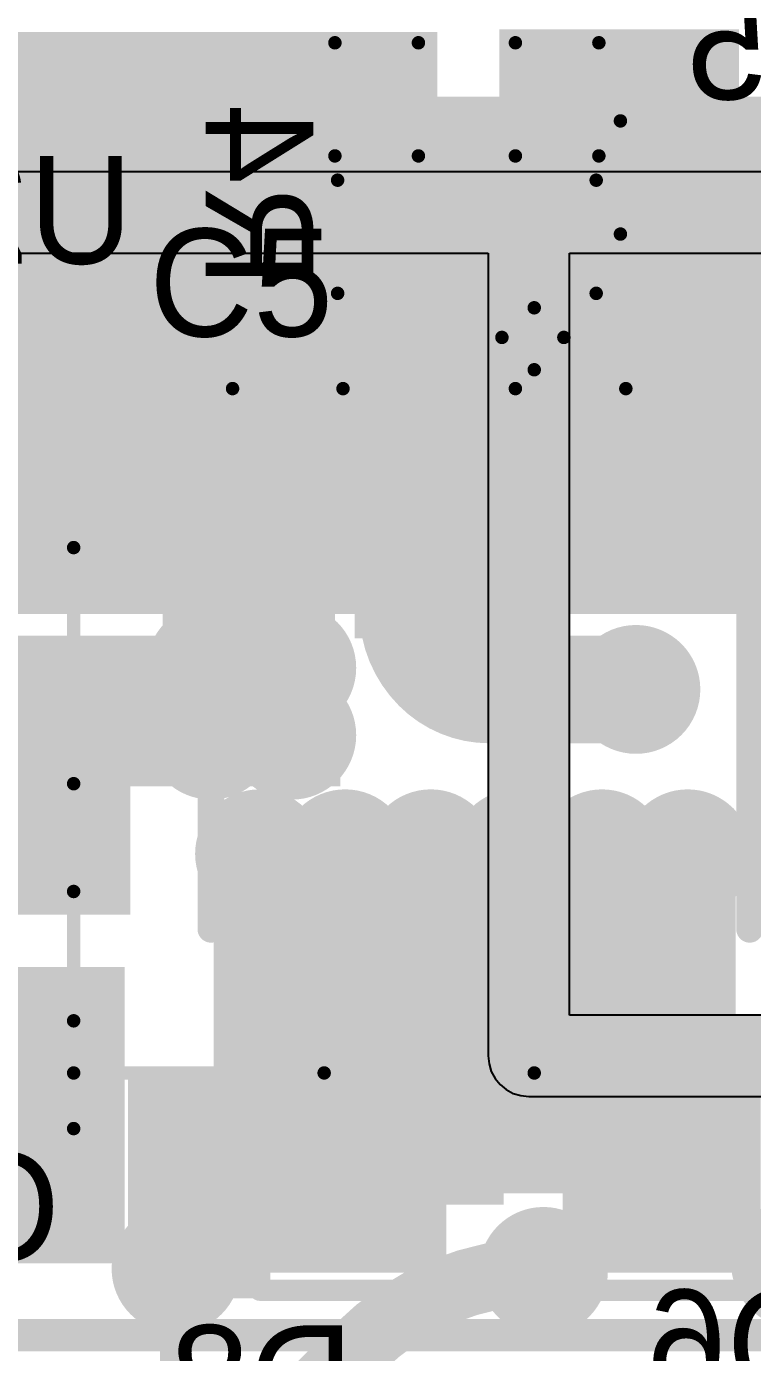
# Model space of a CAD drawing. Header units: millimetres. Extents: x 2.49 to 5.32, y 1.64 to 4.48.
# Drawn here: x 3.8545 to 4.124, y 3.7269 to 4.219 of the extents above; entities that cross this region are included whole.
import ezdxf

# ---------------------------------------------------------------- set-up
doc = ezdxf.new("R2010")
doc.units = ezdxf.units.MM
doc.header["$MEASUREMENT"] = 0
for name, color, linetype in [('BottomLayer', 5, 'Continuous'), ('BottomOverlay', 54, 'Continuous'), ('BottomPaste', 16, 'Continuous'), ('BottomSolder', 6, 'Continuous'), ('InternalPlane1', 76, 'Continuous'), ('InternalPlane2', 16, 'Continuous'), ('Mechanical2', 216, 'Continuous'), ('MultiLayer', 9, 'Continuous'), ('TopLayer', 1, 'Continuous'), ('TopOverlay', 2, 'Continuous'), ('TopPaste', 8, 'Continuous'), ('TopSolder', 216, 'Continuous'), ('ViaHoleLayer', 16, 'Continuous')]:
    doc.layers.add(name, color=color, linetype=linetype)

# ---------------------------------------------------------------- blocks, each defined once
blk = doc.blocks.new('VKMC1001H680MV_14')
at = {"layer": 'TopLayer'}
for points in [[(-0.17402, -0.02362), (-0.03622, -0.02362), (-0.17402, 0.02362), (-0.03622, 0.02362)], [(0.03622, -0.02362), (0.17402, -0.02362), (0.03622, 0.02362), (0.17402, 0.02362)]]:
    blk.add_solid(points, dxfattribs=at)
at = {"layer": 'TopOverlay', "const_width": 0.005}
for points in [[(-0.12488, 0.073), (-0.06588, 0.132)], [(0.12912, 0.132), (-0.06588, 0.132)], [(0.12912, 0.039), (0.12912, 0.132)], [(-0.12488, 0.032), (-0.12488, 0.073)], [(-0.14388, 0.027), (-0.14388, 0.05)], [(-0.13188, 0.039), (-0.15488, 0.039)], [(-0.12488, -0.073), (-0.12488, -0.032)], [(0.12912, -0.132), (0.12912, -0.039)], [(-0.06588, -0.132), (-0.12488, -0.073)], [(0.12912, -0.132), (-0.06588, -0.132)]]:
    blk.add_lwpolyline(points, dxfattribs=at)
at = {"layer": 'TopOverlay', "const_width": 0.0025}
for points in [[(-0.06713, 0.132, 1), (-0.06463, 0.132, 1)], [(-0.06713, 0.132, 1), (-0.06463, 0.132, 1)], [(0.12787, 0.132, 1), (0.13037, 0.132, 1)], [(0.12787, 0.132, 1), (0.13037, 0.132, 1)], [(-0.12613, 0.073, 1), (-0.12363, 0.073, 1)], [(-0.12613, 0.073, 1), (-0.12363, 0.073, 1)], [(-0.14513, 0.05, 1), (-0.14263, 0.05, 1)], [(-0.15613, 0.039, 1), (-0.15363, 0.039, 1)], [(-0.13313, 0.039, 1), (-0.13063, 0.039, 1)], [(0.12787, 0.039, 1), (0.13037, 0.039, 1)], [(-0.12613, 0.032, 1), (-0.12363, 0.032, 1)], [(-0.14513, 0.027, 1), (-0.14263, 0.027, 1)], [(-0.12613, -0.032, 1), (-0.12363, -0.032, 1)], [(0.12787, -0.039, 1), (0.13037, -0.039, 1)], [(-0.12613, -0.073, 1), (-0.12363, -0.073, 1)], [(-0.12613, -0.073, 1), (-0.12363, -0.073, 1)], [(-0.06713, -0.132, 1), (-0.06463, -0.132, 1)], [(-0.06713, -0.132, 1), (-0.06463, -0.132, 1)], [(0.12787, -0.132, 1), (0.13037, -0.132, 1)], [(0.12787, -0.132, 1), (0.13037, -0.132, 1)]]:
    blk.add_lwpolyline(points, format="xyb", close=True, dxfattribs=at)
at = {"layer": 'TopPaste'}
for points in [[(-0.17402, -0.02362), (-0.03622, -0.02362), (-0.17402, 0.02362), (-0.03622, 0.02362)], [(0.03622, -0.02362), (0.17402, -0.02362), (0.03622, 0.02362), (0.17402, 0.02362)]]:
    blk.add_solid(points, dxfattribs=at)
at = {"layer": 'TopSolder'}
for points in [[(-0.17802, -0.02762), (-0.03222, -0.02762), (-0.17802, 0.02762), (-0.03222, 0.02762)], [(0.03222, -0.02762), (0.17802, -0.02762), (0.03222, 0.02762), (0.17802, 0.02762)]]:
    blk.add_solid(points, dxfattribs=at)
blk = doc.blocks.new('SOP_8_B_38')
at = {"layer": 'BottomLayer'}
for points in [[(-0.12795, 0.05921), (-0.0687, 0.05921), (-0.12795, 0.09079), (-0.0687, 0.09079)], [(0.0687, 0.05921), (0.12795, 0.05921), (0.0687, 0.09079), (0.12795, 0.09079)], [(-0.12795, 0.00921), (-0.0687, 0.00921), (-0.12795, 0.04079), (-0.0687, 0.04079)], [(0.0687, 0.00921), (0.12795, 0.00921), (0.0687, 0.04079), (0.12795, 0.04079)], [(-0.12795, -0.04079), (-0.0687, -0.04079), (-0.12795, -0.00921), (-0.0687, -0.00921)], [(0.0687, -0.04079), (0.12795, -0.04079), (0.0687, -0.00921), (0.12795, -0.00921)], [(-0.12795, -0.09079), (-0.0687, -0.09079), (-0.12795, -0.05921), (-0.0687, -0.05921)], [(0.0687, -0.09079), (0.12795, -0.09079), (0.0687, -0.05921), (0.12795, -0.05921)]]:
    blk.add_solid(points, dxfattribs=at)
at = {"layer": 'BottomOverlay', "const_width": 0.01}
for points in [[(0.081, 0.1), (-0.08, 0.1)], [(0.081, -0.1), (-0.08, -0.1)]]:
    blk.add_lwpolyline(points, dxfattribs=at)
at = {"layer": 'BottomOverlay'}
for points, const_width in [([(-0.0825, 0.1, 1), (-0.0775, 0.1, 1)], 0.005), ([(0.0785, 0.1, 1), (0.0835, 0.1, 1)], 0.005), ([(-0.09329, -0.11, 1), (-0.10671, -0.11, 1)], 0.01), ([(-0.0825, -0.1, 1), (-0.0775, -0.1, 1)], 0.005), ([(0.0785, -0.1, 1), (0.0835, -0.1, 1)], 0.005), ([(-0.10921, -0.11, 1), (-0.10421, -0.11, 1)], 0.005), ([(-0.09579, -0.11, 1), (-0.09079, -0.11, 1)], 0.005)]:
    blk.add_lwpolyline(points, format="xyb", close=True, dxfattribs=dict(at, const_width=const_width))
at = {"layer": 'BottomPaste'}
for points in [[(-0.12795, 0.05921), (-0.0687, 0.05921), (-0.12795, 0.09079), (-0.0687, 0.09079)], [(0.0687, 0.05921), (0.12795, 0.05921), (0.0687, 0.09079), (0.12795, 0.09079)], [(-0.12795, 0.00921), (-0.0687, 0.00921), (-0.12795, 0.04079), (-0.0687, 0.04079)], [(0.0687, 0.00921), (0.12795, 0.00921), (0.0687, 0.04079), (0.12795, 0.04079)], [(-0.12795, -0.04079), (-0.0687, -0.04079), (-0.12795, -0.00921), (-0.0687, -0.00921)], [(0.0687, -0.04079), (0.12795, -0.04079), (0.0687, -0.00921), (0.12795, -0.00921)], [(-0.12795, -0.09079), (-0.0687, -0.09079), (-0.12795, -0.05921), (-0.0687, -0.05921)], [(0.0687, -0.09079), (0.12795, -0.09079), (0.0687, -0.05921), (0.12795, -0.05921)]]:
    blk.add_solid(points, dxfattribs=at)
at = {"layer": 'BottomSolder'}
for points in [[(-0.13195, 0.05521), (-0.0647, 0.05521), (-0.13195, 0.09479), (-0.0647, 0.09479)], [(0.0647, 0.05521), (0.13195, 0.05521), (0.0647, 0.09479), (0.13195, 0.09479)], [(-0.13195, 0.00521), (-0.0647, 0.00521), (-0.13195, 0.04479), (-0.0647, 0.04479)], [(0.0647, 0.00521), (0.13195, 0.00521), (0.0647, 0.04479), (0.13195, 0.04479)], [(-0.13195, -0.04479), (-0.0647, -0.04479), (-0.13195, -0.00521), (-0.0647, -0.00521)], [(0.0647, -0.04479), (0.13195, -0.04479), (0.0647, -0.00521), (0.13195, -0.00521)], [(-0.13195, -0.09479), (-0.0647, -0.09479), (-0.13195, -0.05521), (-0.0647, -0.05521)], [(0.0647, -0.09479), (0.13195, -0.09479), (0.0647, -0.05521), (0.13195, -0.05521)]]:
    blk.add_solid(points, dxfattribs=at)
blk = doc.blocks.new('R__0603_B_61')
at = {"layer": 'BottomLayer'}
for points in [[(-0.015, -0.0175), (-0.015, 0.0175), (-0.045, -0.0175), (-0.045, 0.0175)], [(0.045, -0.0175), (0.045, 0.0175), (0.015, -0.0175), (0.015, 0.0175)]]:
    blk.add_solid(points, dxfattribs=at)
at = {"layer": 'BottomOverlay', "const_width": 0.005}
for points in [[(-0.048, 0.021), (-0.048, -0.021)], [(0.048, 0.021), (-0.048, 0.021)], [(0.048, 0.021), (0.048, -0.021)], [(0.048, -0.021), (-0.048, -0.021)]]:
    blk.add_lwpolyline(points, dxfattribs=at)
at = {"layer": 'BottomOverlay', "const_width": 0.0025}
for points in [[(-0.04925, 0.021, 1), (-0.04675, 0.021, 1)], [(-0.04925, 0.021, 1), (-0.04675, 0.021, 1)], [(0.04675, 0.021, 1), (0.04925, 0.021, 1)], [(0.04675, 0.021, 1), (0.04925, 0.021, 1)], [(-0.04925, -0.021, 1), (-0.04675, -0.021, 1)], [(-0.04925, -0.021, 1), (-0.04675, -0.021, 1)], [(0.04675, -0.021, 1), (0.04925, -0.021, 1)], [(0.04675, -0.021, 1), (0.04925, -0.021, 1)]]:
    blk.add_lwpolyline(points, format="xyb", close=True, dxfattribs=at)
at = {"layer": 'BottomPaste'}
for points in [[(-0.015, -0.0175), (-0.015, 0.0175), (-0.045, -0.0175), (-0.045, 0.0175)], [(0.045, -0.0175), (0.045, 0.0175), (0.015, -0.0175), (0.015, 0.0175)]]:
    blk.add_solid(points, dxfattribs=at)
at = {"layer": 'BottomSolder'}
for points in [[(-0.011, -0.0215), (-0.011, 0.0215), (-0.049, -0.0215), (-0.049, 0.0215)], [(0.049, -0.0215), (0.049, 0.0215), (0.011, -0.0215), (0.011, 0.0215)]]:
    blk.add_solid(points, dxfattribs=at)
blk = doc.blocks.new('R__0603_B_62')
at = {"layer": 'BottomLayer'}
for points in [[(-0.015, -0.0175), (-0.015, 0.0175), (-0.045, -0.0175), (-0.045, 0.0175)], [(0.045, -0.0175), (0.045, 0.0175), (0.015, -0.0175), (0.015, 0.0175)]]:
    blk.add_solid(points, dxfattribs=at)
at = {"layer": 'BottomOverlay', "const_width": 0.005}
for points in [[(-0.048, 0.021), (0.048, 0.021)], [(-0.048, -0.021), (-0.048, 0.021)], [(0.048, -0.021), (0.048, 0.021)], [(-0.048, -0.021), (0.048, -0.021)]]:
    blk.add_lwpolyline(points, dxfattribs=at)
at = {"layer": 'BottomOverlay', "const_width": 0.0025}
for points in [[(-0.04925, 0.021, 1), (-0.04675, 0.021, 1)], [(-0.04925, 0.021, 1), (-0.04675, 0.021, 1)], [(0.04675, 0.021, 1), (0.04925, 0.021, 1)], [(0.04675, 0.021, 1), (0.04925, 0.021, 1)], [(-0.04925, -0.021, 1), (-0.04675, -0.021, 1)], [(-0.04925, -0.021, 1), (-0.04675, -0.021, 1)], [(0.04675, -0.021, 1), (0.04925, -0.021, 1)], [(0.04675, -0.021, 1), (0.04925, -0.021, 1)]]:
    blk.add_lwpolyline(points, format="xyb", close=True, dxfattribs=at)
at = {"layer": 'BottomPaste'}
for points in [[(-0.015, -0.0175), (-0.015, 0.0175), (-0.045, -0.0175), (-0.045, 0.0175)], [(0.045, -0.0175), (0.045, 0.0175), (0.015, -0.0175), (0.015, 0.0175)]]:
    blk.add_solid(points, dxfattribs=at)
at = {"layer": 'BottomSolder'}
for points in [[(-0.011, -0.0215), (-0.011, 0.0215), (-0.049, -0.0215), (-0.049, 0.0215)], [(0.049, -0.0215), (0.049, 0.0215), (0.011, -0.0215), (0.011, 0.0215)]]:
    blk.add_solid(points, dxfattribs=at)
blk = doc.blocks.new('SOD_123W_B_82')
at = {"layer": 'BottomLayer'}
for points in [[(-0.08465, -0.02953), (-0.02559, -0.02953), (-0.08465, 0.02953), (-0.02559, 0.02953)], [(0.02559, -0.02953), (0.08465, -0.02953), (0.02559, 0.02953), (0.08465, 0.02953)]]:
    blk.add_solid(points, dxfattribs=at)
at = {"layer": 'BottomOverlay', "const_width": 0.00787}
for points in [[(-0.09112, 0.04), (-0.09112, -0.041)], [(0.09088, 0.04), (-0.09112, 0.04)], [(0.09088, 0.04), (0.09088, -0.041)], [(0.09088, -0.041), (-0.09112, -0.041)]]:
    blk.add_lwpolyline(points, dxfattribs=at)
at = {"layer": 'BottomOverlay', "const_width": 0.00394}
for points in [[(-0.09309, 0.04, 1), (-0.08915, 0.04, 1)], [(-0.09309, 0.04, 1), (-0.08915, 0.04, 1)], [(0.08891, 0.04, 1), (0.09285, 0.04, 1)], [(0.08891, 0.04, 1), (0.09285, 0.04, 1)], [(-0.09309, -0.041, 1), (-0.08915, -0.041, 1)], [(-0.09309, -0.041, 1), (-0.08915, -0.041, 1)], [(0.08891, -0.041, 1), (0.09285, -0.041, 1)], [(0.08891, -0.041, 1), (0.09285, -0.041, 1)]]:
    blk.add_lwpolyline(points, format="xyb", close=True, dxfattribs=at)
at = {"layer": 'BottomOverlay'}
blk.add_solid([(0.09088, -0.043), (0.13988, -0.043), (0.09088, 0.043), (0.13988, 0.043)], dxfattribs=at)
at = {"layer": 'BottomPaste'}
for points in [[(-0.08465, -0.02953), (-0.02559, -0.02953), (-0.08465, 0.02953), (-0.02559, 0.02953)], [(0.02559, -0.02953), (0.08465, -0.02953), (0.02559, 0.02953), (0.08465, 0.02953)]]:
    blk.add_solid(points, dxfattribs=at)
at = {"layer": 'BottomSolder'}
for points in [[(-0.08865, -0.03353), (-0.02159, -0.03353), (-0.08865, 0.03353), (-0.02159, 0.03353)], [(0.02159, -0.03353), (0.08865, -0.03353), (0.02159, 0.03353), (0.08865, 0.03353)]]:
    blk.add_solid(points, dxfattribs=at)
blk = doc.blocks.new('C__0805_B_111')
at = {"layer": 'BottomLayer'}
for points in [[(-0.06, -0.03), (-0.02, -0.03), (-0.06, 0.03), (-0.02, 0.03)], [(0.02, -0.03), (0.06, -0.03), (0.02, 0.03), (0.06, 0.03)]]:
    blk.add_solid(points, dxfattribs=at)
at = {"layer": 'BottomOverlay', "const_width": 0.005}
for points in [[(-0.064, 0.034), (-0.064, -0.034)], [(-0.064, 0.034), (-0.024, 0.034)], [(0.024, 0.034), (0.064, 0.034)], [(0.064, 0.034), (0.064, -0.034)], [(-0.064, -0.034), (-0.024, -0.034)], [(0.024, -0.034), (0.064, -0.034)]]:
    blk.add_lwpolyline(points, dxfattribs=at)
at = {"layer": 'BottomOverlay', "const_width": 0.0025}
for points in [[(-0.06525, 0.034, 1), (-0.06275, 0.034, 1)], [(-0.06525, 0.034, 1), (-0.06275, 0.034, 1)], [(-0.02525, 0.034, 1), (-0.02275, 0.034, 1)], [(0.02275, 0.034, 1), (0.02525, 0.034, 1)], [(0.06275, 0.034, 1), (0.06525, 0.034, 1)], [(0.06275, 0.034, 1), (0.06525, 0.034, 1)], [(-0.06525, -0.034, 1), (-0.06275, -0.034, 1)], [(-0.06525, -0.034, 1), (-0.06275, -0.034, 1)], [(-0.02525, -0.034, 1), (-0.02275, -0.034, 1)], [(0.02275, -0.034, 1), (0.02525, -0.034, 1)], [(0.06275, -0.034, 1), (0.06525, -0.034, 1)], [(0.06275, -0.034, 1), (0.06525, -0.034, 1)]]:
    blk.add_lwpolyline(points, format="xyb", close=True, dxfattribs=at)
at = {"layer": 'BottomPaste'}
for points in [[(-0.06, -0.03), (-0.02, -0.03), (-0.06, 0.03), (-0.02, 0.03)], [(0.02, -0.03), (0.06, -0.03), (0.02, 0.03), (0.06, 0.03)]]:
    blk.add_solid(points, dxfattribs=at)
at = {"layer": 'BottomSolder'}
for points in [[(-0.06276, -0.03276), (-0.01724, -0.03276), (-0.06276, 0.03276), (-0.01724, 0.03276)], [(0.01724, -0.03276), (0.06276, -0.03276), (0.01724, 0.03276), (0.06276, 0.03276)]]:
    blk.add_solid(points, dxfattribs=at)
blk = doc.blocks.new('C__0603_B_113')
at = {"layer": 'BottomLayer'}
for points in [[(-0.015, -0.0175), (-0.015, 0.0175), (-0.045, -0.0175), (-0.045, 0.0175)], [(0.045, -0.0175), (0.045, 0.0175), (0.015, -0.0175), (0.015, 0.0175)]]:
    blk.add_solid(points, dxfattribs=at)
at = {"layer": 'BottomOverlay', "const_width": 0.005}
for points in [[(-0.049, 0.021), (-0.049, -0.021)], [(-0.018, 0.021), (-0.049, 0.021)], [(0.049, 0.021), (0.018, 0.021)], [(0.049, 0.021), (0.049, -0.021)], [(-0.018, -0.021), (-0.049, -0.021)], [(0.049, -0.021), (0.018, -0.021)]]:
    blk.add_lwpolyline(points, dxfattribs=at)
at = {"layer": 'BottomOverlay', "const_width": 0.0025}
for points in [[(-0.05025, 0.021, 1), (-0.04775, 0.021, 1)], [(-0.05025, 0.021, 1), (-0.04775, 0.021, 1)], [(-0.01925, 0.021, 1), (-0.01675, 0.021, 1)], [(0.01675, 0.021, 1), (0.01925, 0.021, 1)], [(0.04775, 0.021, 1), (0.05025, 0.021, 1)], [(0.04775, 0.021, 1), (0.05025, 0.021, 1)], [(-0.05025, -0.021, 1), (-0.04775, -0.021, 1)], [(-0.05025, -0.021, 1), (-0.04775, -0.021, 1)], [(-0.01925, -0.021, 1), (-0.01675, -0.021, 1)], [(0.01675, -0.021, 1), (0.01925, -0.021, 1)], [(0.04775, -0.021, 1), (0.05025, -0.021, 1)], [(0.04775, -0.021, 1), (0.05025, -0.021, 1)]]:
    blk.add_lwpolyline(points, format="xyb", close=True, dxfattribs=at)
at = {"layer": 'BottomPaste'}
for points in [[(-0.015, -0.0175), (-0.015, 0.0175), (-0.045, -0.0175), (-0.045, 0.0175)], [(0.045, -0.0175), (0.045, 0.0175), (0.015, -0.0175), (0.015, 0.0175)]]:
    blk.add_solid(points, dxfattribs=at)
at = {"layer": 'BottomSolder'}
for points in [[(-0.01264, -0.01986), (-0.01264, 0.01986), (-0.04736, -0.01986), (-0.04736, 0.01986)], [(0.04736, -0.01986), (0.04736, 0.01986), (0.01264, -0.01986), (0.01264, 0.01986)]]:
    blk.add_solid(points, dxfattribs=at)

msp = doc.modelspace()

# ---------------------------------------------------------------- linework, layer by layer
at = {"layer": 'BottomLayer'}
for points, const_width in [([(4.048, 4.05833), (4.048, 4.127)], 0.03), ([(3.998, 4.00273), (3.998, 4.04833)], 0.04), ([(4.02631, 3.973), (4.08075, 3.973)], 0.04), ([(4.04642, 3.757), (4.07398, 3.78456)], 0.012), ([(3.91, 3.758), (3.91733, 3.76533)], 0.012), ([(3.91, 3.758), (3.91, 3.758)], 0.012), ([(3.695, 3.7333), (4.48688, 3.7333)], 0.012)]:
    msp.add_lwpolyline(points, dxfattribs=dict(at, const_width=const_width))
for points, const_width in [([(4.0405, 4.127, 1), (4.0555, 4.127, 1)], 0.015), ([(4.0405, 4.05833, 1), (4.0555, 4.05833, 1)], 0.015), ([(3.988, 4.04833, 1), (4.008, 4.04833, 1)], 0.02), ([(3.988, 4.00273, 1), (4.008, 4.00273, 1)], 0.02), ([(3.988, 4.00273, 1), (4.008, 4.00273, 1)], 0.02), ([(3.997, 3.981, 1), (4.017, 3.981, 1)], 0.02), ([(3.997, 3.981, 1), (4.017, 3.981, 1)], 0.02), ([(3.91709, 3.981, 1), (3.92891, 3.981, 1)], 0.01181), ([(3.94709, 3.981, 1), (3.95891, 3.981, 1)], 0.01181), ([(4.01631, 3.973, 1), (4.03631, 3.973, 1)], 0.02), ([(4.01631, 3.973, 1), (4.03631, 3.973, 1)], 0.02), ([(4.07075, 3.973, 1), (4.09075, 3.973, 1)], 0.02), ([(4.07485, 3.973, 1), (4.08666, 3.973, 1)], 0.01181), ([(3.91709, 3.956, 1), (3.92891, 3.956, 1)], 0.01181), ([(3.94709, 3.956, 1), (3.95891, 3.956, 1)], 0.01181), ([(3.93509, 3.912, 1), (3.94691, 3.912, 1)], 0.01181), ([(3.96689, 3.912, 1), (3.9787, 3.912, 1)], 0.01181), ([(3.99868, 3.912, 1), (4.01049, 3.912, 1)], 0.01181), ([(4.03047, 3.912, 1), (4.04228, 3.912, 1)], 0.01181), ([(4.06226, 3.912, 1), (4.07407, 3.912, 1)], 0.01181), ([(4.09406, 3.912, 1), (4.10587, 3.912, 1)], 0.01181), ([(3.97388, 3.79, 1), (3.97988, 3.79, 1)], 0.006), ([(4.08412, 3.79, 1), (4.09012, 3.79, 1)], 0.006), ([(4.07098, 3.78456, 1), (4.07698, 3.78456, 1)], 0.006), ([(4.07098, 3.78456, 1), (4.07698, 3.78456, 1)], 0.006), ([(3.91433, 3.76533, 1), (3.92033, 3.76533, 1)], 0.006), ([(3.91433, 3.76533, 1), (3.92033, 3.76533, 1)], 0.006), ([(3.90557, 3.758, 1), (3.91443, 3.758, 1)], 0.00886), ([(4.04199, 3.757, 1), (4.05085, 3.757, 1)], 0.00886), ([(3.907, 3.758, 1), (3.913, 3.758, 1)], 0.006), ([(3.907, 3.758, 1), (3.913, 3.758, 1)], 0.006), ([(3.907, 3.758, 1), (3.913, 3.758, 1)], 0.006), ([(4.04342, 3.757, 1), (4.04942, 3.757, 1)], 0.006)]:
    msp.add_lwpolyline(points, format="xyb", close=True, dxfattribs=dict(at, const_width=const_width))
for points, const_width in [([(4.007, 3.981, -0.198912), (3.998, 4.00273)], 0.04), ([(4.02631, 3.973, -0.198912), (4.007, 3.981)], 0.04), ([(3.91733, 3.76533, -0.198912), (3.97688, 3.79)], 0.012), ([(4.07398, 3.78456, -0.198912), (4.08712, 3.79)], 0.012)]:
    msp.add_lwpolyline(points, format="xyb", dxfattribs=dict(at, const_width=const_width))
for points in [[(4.03, 4.103), (4.119, 4.103), (4.03, 4.218), (4.119, 4.218)], [(3.891, 4.217), (3.562, 4.217), (3.891, 4.006), (3.562, 4.006)], [(4.007, 4.217), (3.861, 4.217), (4.007, 4.119), (3.861, 4.119)], [(3.905, 3.944), (3.969, 3.944), (3.905, 4.095), (3.969, 4.095)], [(4.082, 4.016), (4.395, 4.016), (4.082, 4.09176), (4.395, 4.09176)], [(3.893, 3.989), (3.447, 3.989), (3.893, 3.88936), (3.447, 3.88936)], [(3.924, 3.835), (4.116, 3.835), (3.924, 3.928), (4.116, 3.928)], [(3.891, 3.87), (3.562, 3.87), (3.891, 3.76), (3.562, 3.76)]]:
    msp.add_solid(points, dxfattribs=at)
at = {"layer": 'BottomOverlay', "const_width": 0.01}
for points in [[(3.862, 4.116), (3.8975, 4.0805)], [(3.8975, 4.0805), (3.8975, 4.0965)], [(3.8815, 4.0805), (3.8975, 4.0805)]]:
    msp.add_lwpolyline(points, dxfattribs=at)
at = {"layer": 'BottomOverlay', "const_width": 0.005}
for points in [[(3.8595, 4.116, 1), (3.8645, 4.116, 1)], [(3.895, 4.0965, 1), (3.9, 4.0965, 1)], [(3.879, 4.0805, 1), (3.884, 4.0805, 1)], [(3.895, 4.0805, 1), (3.9, 4.0805, 1)], [(3.895, 4.0805, 1), (3.9, 4.0805, 1)], [(3.895, 4.0805, 1), (3.9, 4.0805, 1)]]:
    msp.add_lwpolyline(points, format="xyb", close=True, dxfattribs=at)
at = {"layer": 'BottomSolder'}
for points, const_width in [([(3.91509, 3.981, 1), (3.93091, 3.981, 1)], 0.01581), ([(3.94509, 3.981, 1), (3.96091, 3.981, 1)], 0.01581), ([(4.07285, 3.973, 1), (4.08866, 3.973, 1)], 0.01581), ([(3.91509, 3.956, 1), (3.93091, 3.956, 1)], 0.01581), ([(3.94509, 3.956, 1), (3.96091, 3.956, 1)], 0.01581), ([(3.93309, 3.912, 1), (3.94891, 3.912, 1)], 0.01581), ([(3.96489, 3.912, 1), (3.9807, 3.912, 1)], 0.01581), ([(3.99668, 3.912, 1), (4.01249, 3.912, 1)], 0.01581), ([(4.02847, 3.912, 1), (4.04428, 3.912, 1)], 0.01581), ([(4.06026, 3.912, 1), (4.07607, 3.912, 1)], 0.01581), ([(4.09206, 3.912, 1), (4.10787, 3.912, 1)], 0.01581), ([(3.90357, 3.758, 1), (3.91643, 3.758, 1)], 0.01286), ([(4.03999, 3.757, 1), (4.05285, 3.757, 1)], 0.01286)]:
    msp.add_lwpolyline(points, format="xyb", close=True, dxfattribs=dict(at, const_width=const_width))
at = {"layer": 'InternalPlane1'}
for p, q in [((4.683, 4.16507), (3.832, 4.16507)), ((3.84707, 4.13493), (4.02593, 4.13493)), ((4.02593, 4.13493), (4.02593, 3.837)), ((4.05607, 3.85207), (4.05607, 4.13493)), ((4.05607, 4.13493), (4.66793, 4.13493)), ((4.222, 3.85207), (4.05607, 3.85207)), ((4.02593, 3.837), (4.02622, 3.83406)), ((4.02622, 3.83406), (4.02707, 3.83123)), ((4.02707, 3.83123), (4.02847, 3.82863)), ((4.02847, 3.82863), (4.03034, 3.82634)), ((4.03034, 3.82634), (4.03263, 3.82447)), ((4.03263, 3.82447), (4.03523, 3.82307)), ((4.03523, 3.82307), (4.03806, 3.82222)), ((4.03806, 3.82222), (4.041, 3.82193)), ((4.041, 3.82193), (4.20693, 3.82193))]:
    msp.add_line(p, q, dxfattribs=at)
at = {"layer": 'InternalPlane1', "const_width": 0.03}
for points in [[(3.832, 4.15), (4.041, 4.15)], [(4.041, 3.837), (4.041, 4.15)], [(4.041, 4.15), (4.683, 4.15)], [(4.041, 3.837), (4.222, 3.837)]]:
    msp.add_lwpolyline(points, dxfattribs=at)
at = {"layer": 'InternalPlane1'}
for points, const_width in [([(4.0335, 4.15, 1), (4.0485, 4.15, 1)], 0.015), ([(4.0335, 4.15, 1), (4.0485, 4.15, 1)], 0.015), ([(4.0335, 4.15, 1), (4.0485, 4.15, 1)], 0.015), ([(3.92905, 3.912, 1), (3.95295, 3.912, 1)], 0.02391), ([(3.96084, 3.912, 1), (3.98475, 3.912, 1)], 0.02391), ([(3.99263, 3.912, 1), (4.01654, 3.912, 1)], 0.02391), ([(4.02442, 3.912, 1), (4.04833, 3.912, 1)], 0.02391), ([(4.05622, 3.912, 1), (4.08012, 3.912, 1)], 0.02391), ([(4.08801, 3.912, 1), (4.11191, 3.912, 1)], 0.02391), ([(4.0335, 3.837, 1), (4.0485, 3.837, 1)], 0.015), ([(4.0335, 3.837, 1), (4.0485, 3.837, 1)], 0.015), ([(3.89805, 3.758, 1), (3.92195, 3.758, 1)], 0.02391), ([(4.03447, 3.757, 1), (4.05837, 3.757, 1)], 0.02391)]:
    msp.add_lwpolyline(points, format="xyb", close=True, dxfattribs=dict(at, const_width=const_width))
at = {"layer": 'InternalPlane2', "const_width": 0.02391}
for points in [[(3.91105, 3.981, 1), (3.93495, 3.981, 1)], [(3.94105, 3.981, 1), (3.96495, 3.981, 1)], [(4.0688, 3.973, 1), (4.09271, 3.973, 1)], [(3.91105, 3.956, 1), (3.93495, 3.956, 1)], [(3.94105, 3.956, 1), (3.96495, 3.956, 1)], [(3.89805, 3.758, 1), (3.92195, 3.758, 1)], [(4.03447, 3.757, 1), (4.05837, 3.757, 1)], [(4.12805, 3.76, 1), (4.15195, 3.76, 1)]]:
    msp.add_lwpolyline(points, format="xyb", close=True, dxfattribs=at)
at = {"layer": 'Mechanical2', "const_width": 0.015}
msp.add_lwpolyline([(5.30364, 3.062, 1), (2.50836, 3.062, 1)], format="xyb", close=True, dxfattribs=at)
at = {"layer": 'MultiLayer'}
for points, const_width in [([(3.91709, 3.981, 1), (3.92891, 3.981, 1)], 0.01181), ([(3.94709, 3.981, 1), (3.95891, 3.981, 1)], 0.01181), ([(4.07485, 3.973, 1), (4.08666, 3.973, 1)], 0.01181), ([(3.91709, 3.956, 1), (3.92891, 3.956, 1)], 0.01181), ([(3.94709, 3.956, 1), (3.95891, 3.956, 1)], 0.01181), ([(3.93509, 3.912, 1), (3.94691, 3.912, 1)], 0.01181), ([(3.96689, 3.912, 1), (3.9787, 3.912, 1)], 0.01181), ([(3.99868, 3.912, 1), (4.01049, 3.912, 1)], 0.01181), ([(4.03047, 3.912, 1), (4.04228, 3.912, 1)], 0.01181), ([(4.06226, 3.912, 1), (4.07407, 3.912, 1)], 0.01181), ([(4.09406, 3.912, 1), (4.10587, 3.912, 1)], 0.01181), ([(3.90557, 3.758, 1), (3.91443, 3.758, 1)], 0.00886), ([(4.04199, 3.757, 1), (4.05085, 3.757, 1)], 0.00886)]:
    msp.add_lwpolyline(points, format="xyb", close=True, dxfattribs=dict(at, const_width=const_width))
at = {"layer": 'TopLayer'}
for points, const_width in [([(3.33318, 4.173), (4.64464, 4.173)], 0.04), ([(3.91, 3.70063), (3.91, 3.758)], 0.012), ([(3.96329, 3.714), (3.97792, 3.72862)], 0.025)]:
    msp.add_lwpolyline(points, dxfattribs=dict(at, const_width=const_width))
for points, const_width in [([(3.91709, 3.981, 1), (3.92891, 3.981, 1)], 0.01181), ([(3.94709, 3.981, 1), (3.95891, 3.981, 1)], 0.01181), ([(4.07485, 3.973, 1), (4.08666, 3.973, 1)], 0.01181), ([(3.91709, 3.956, 1), (3.92891, 3.956, 1)], 0.01181), ([(3.94709, 3.956, 1), (3.95891, 3.956, 1)], 0.01181), ([(3.93509, 3.912, 1), (3.94691, 3.912, 1)], 0.01181), ([(3.96689, 3.912, 1), (3.9787, 3.912, 1)], 0.01181), ([(3.99868, 3.912, 1), (4.01049, 3.912, 1)], 0.01181), ([(4.03047, 3.912, 1), (4.04228, 3.912, 1)], 0.01181), ([(4.06226, 3.912, 1), (4.07407, 3.912, 1)], 0.01181), ([(4.09406, 3.912, 1), (4.10587, 3.912, 1)], 0.01181), ([(3.90557, 3.758, 1), (3.91443, 3.758, 1)], 0.00886), ([(4.04017, 3.757, 1), (4.05267, 3.757, 1)], 0.0125), ([(4.04199, 3.757, 1), (4.05085, 3.757, 1)], 0.00886), ([(3.907, 3.758, 1), (3.913, 3.758, 1)], 0.006), ([(3.97167, 3.72862, 1), (3.98417, 3.72862, 1)], 0.0125), ([(3.97167, 3.72862, 1), (3.98417, 3.72862, 1)], 0.0125)]:
    msp.add_lwpolyline(points, format="xyb", close=True, dxfattribs=dict(at, const_width=const_width))
at = {"layer": 'TopLayer', "const_width": 0.025}
msp.add_lwpolyline([(3.97792, 3.72862, -0.198912), (4.04642, 3.757)], format="xyb", dxfattribs=at)
at = {"layer": 'TopLayer'}
for points in [[(3.564, 4.001), (4.309, 4.001), (3.564, 4.135), (4.309, 4.135)], [(3.564, 3.937), (3.971, 3.937), (3.564, 3.993), (3.971, 3.993)], [(3.924, 3.786), (4.117, 3.786), (3.924, 3.929), (4.117, 3.929)]]:
    msp.add_solid(points, dxfattribs=at)
at = {"layer": 'TopSolder'}
for points, const_width in [([(3.91509, 3.981, 1), (3.93091, 3.981, 1)], 0.01581), ([(3.94509, 3.981, 1), (3.96091, 3.981, 1)], 0.01581), ([(4.07285, 3.973, 1), (4.08866, 3.973, 1)], 0.01581), ([(3.91509, 3.956, 1), (3.93091, 3.956, 1)], 0.01581), ([(3.94509, 3.956, 1), (3.96091, 3.956, 1)], 0.01581), ([(3.93309, 3.912, 1), (3.94891, 3.912, 1)], 0.01581), ([(3.96489, 3.912, 1), (3.9807, 3.912, 1)], 0.01581), ([(3.99668, 3.912, 1), (4.01249, 3.912, 1)], 0.01581), ([(4.02847, 3.912, 1), (4.04428, 3.912, 1)], 0.01581), ([(4.06026, 3.912, 1), (4.07607, 3.912, 1)], 0.01581), ([(4.09206, 3.912, 1), (4.10787, 3.912, 1)], 0.01581), ([(3.90357, 3.758, 1), (3.91643, 3.758, 1)], 0.01286), ([(4.03999, 3.757, 1), (4.05285, 3.757, 1)], 0.01286)]:
    msp.add_lwpolyline(points, format="xyb", close=True, dxfattribs=dict(at, const_width=const_width))
at = {"layer": 'ViaHoleLayer', "const_width": 0.00591}
for points in [[(3.92005, 3.981, 1), (3.92595, 3.981, 1)], [(3.95005, 3.981, 1), (3.95595, 3.981, 1)], [(4.0778, 3.973, 1), (4.08371, 3.973, 1)], [(3.92005, 3.956, 1), (3.92595, 3.956, 1)], [(3.95005, 3.956, 1), (3.95595, 3.956, 1)], [(3.93805, 3.912, 1), (3.94395, 3.912, 1)], [(3.96984, 3.912, 1), (3.97574, 3.912, 1)], [(4.00163, 3.912, 1), (4.00754, 3.912, 1)], [(4.03342, 3.912, 1), (4.03933, 3.912, 1)], [(4.06522, 3.912, 1), (4.07112, 3.912, 1)], [(4.09701, 3.912, 1), (4.10291, 3.912, 1)], [(3.90705, 3.758, 1), (3.91295, 3.758, 1)], [(4.04347, 3.757, 1), (4.04937, 3.757, 1)]]:
    msp.add_lwpolyline(points, format="xyb", close=True, dxfattribs=at)

# ---------------------------------------------------------------- block references
for name, p, rotation in [('C__0603_B_113', (4.018, 4.192), 180), ('R__0603_B_61', (4.123, 4.163), 180), ('R__0603_B_62', (4.018, 4.141), 360), ('VKMC1001H680MV_14', (4.004, 3.95976), 270), ('SOP_8_B_38', (4.023, 3.965), 270), ('C__0805_B_111', (3.838, 3.874), 90), ('SOD_123W_B_82', (4.032, 3.79), 180)]:
    msp.add_blockref(name, p, dxfattribs=dict(rotation=rotation))

# ---------------------------------------------------------------- texts
at = {"layer": 'BottomOverlay', "text_generation_flag": 2}
for s, p in [('R5', (4.168, 4.192)), ('U2', (3.894, 4.131)), ('C8', (3.867, 3.761)), ('Q6', (4.15619, 3.71019)), ('D8', (3.976, 3.697))]:
    msp.add_text(s, height=0.04, dxfattribs=at).set_placement(p)
msp.add_text('R4', height=0.04, rotation=270, dxfattribs=at).set_placement((3.921, 4.122))
at = {"layer": 'TopOverlay'}
msp.add_text('C5', height=0.04, dxfattribs=at).set_placement((3.9, 4.104))

doc.saveas('drawing.dxf')
